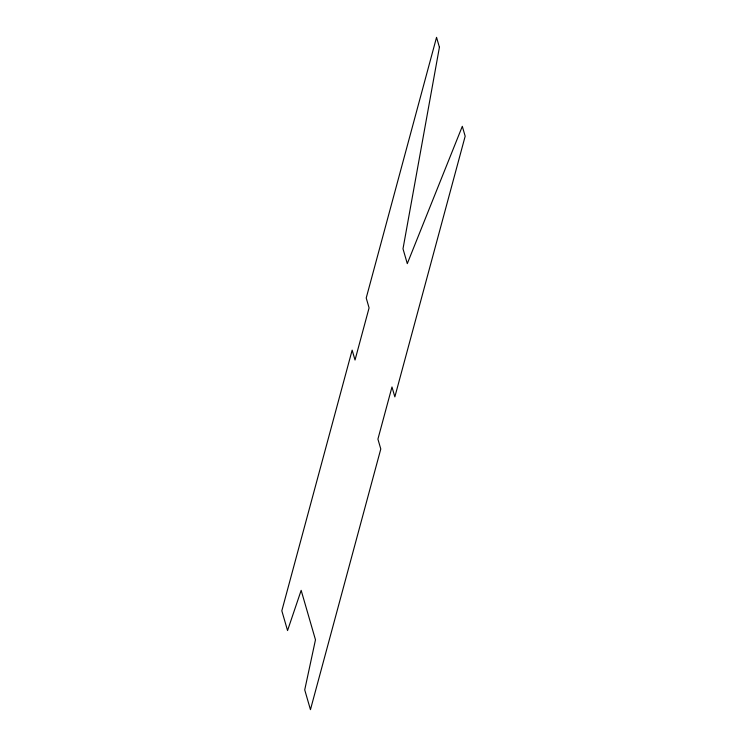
<?xml version="1.0" encoding="UTF-8"?>
<svg xmlns="http://www.w3.org/2000/svg" width="747" height="747" viewBox="0 0 747 747"><rect width="100%" height="100%" fill="white"/><g stroke="black" fill="none" stroke-linecap="round" stroke-linejoin="round"><path stroke-width="1.12" d="M439.413 47.238L402.997 248.798L407.292 263.626L462.309 126.327L465.176 136.215L394.846 396.872L391.979 386.983L377.917 439.115L380.783 449.003L310.453 709.65L304.729 689.873L315.477 639.787L301.162 590.354L287.548 630.552L281.824 610.785L352.154 350.128L355.021 360.017L369.083 307.885L366.217 297.997L436.547 37.35L439.413 47.238"/></g></svg>
